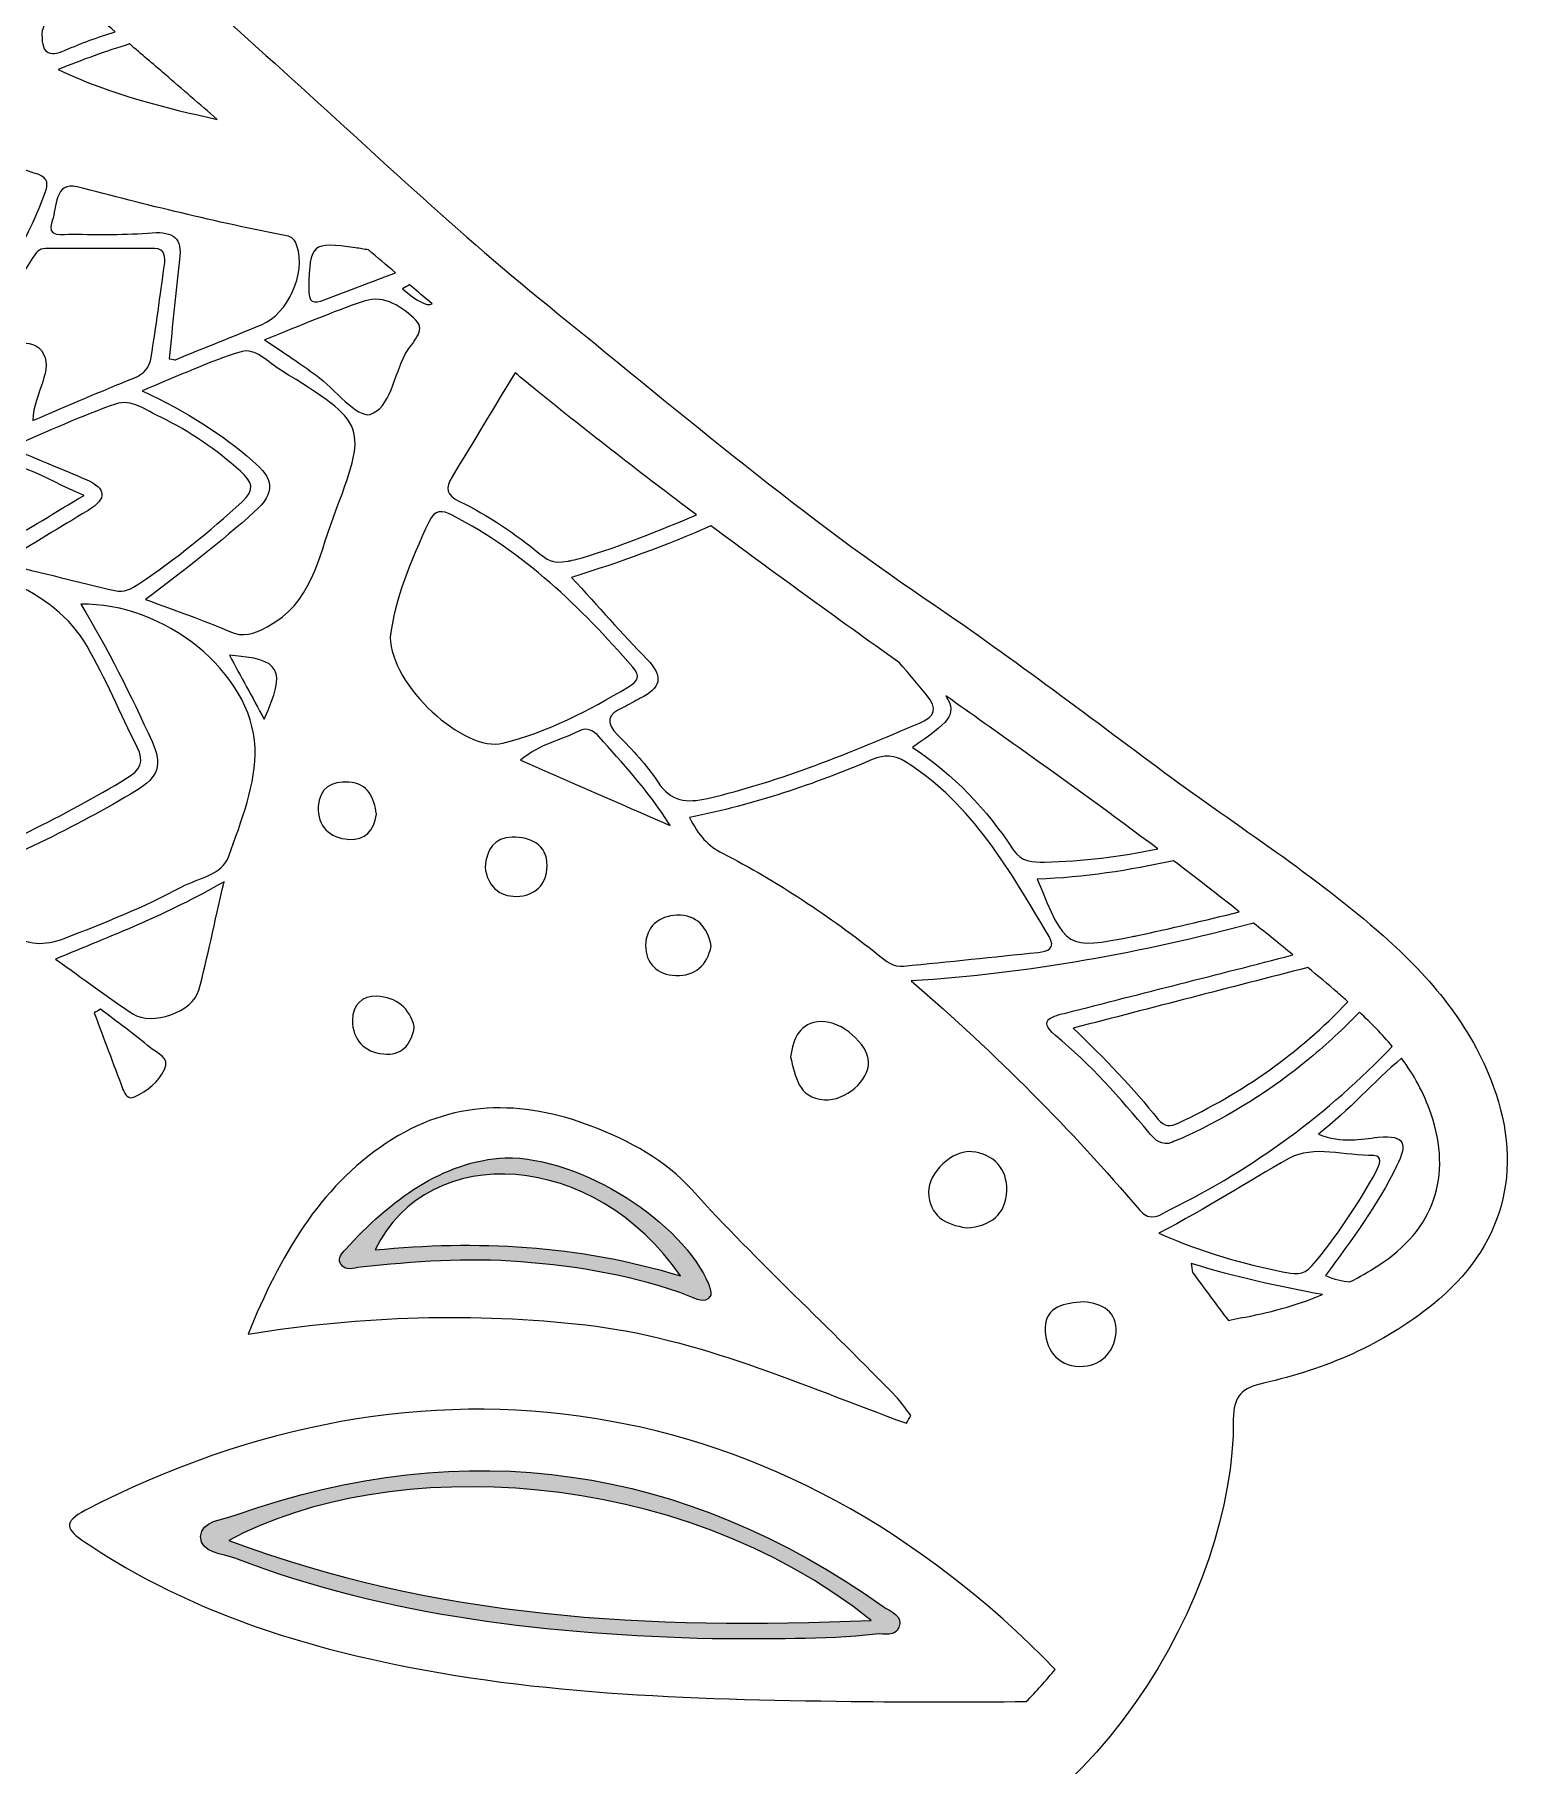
# Model space of a CAD drawing. Extents: x 55 to 2945, y -1852 to -85.
# Drawn here: x 2777.1 to 2919.1, y -333.4 to -168.4 of the extents above; entities that cross this region are included whole.
import ezdxf

# ---------------------------------------------------------------- set-up
doc = ezdxf.new("R2010")
doc.units = 0
doc.header["$MEASUREMENT"] = 0
doc.layers.add('Layer 1', color=7, linetype='Continuous')

# ---------------------------------------------------------------- blocks, each defined once
blk = doc.blocks.new('block 2')
at = {"layer": 'Layer 1', "true_color": 0xffffff}
h = blk.add_hatch(color=7, dxfattribs=at)
h.dxf.hatch_style = 2
edge = h.paths.add_edge_path()
edge.add_spline(control_points=[(2823.4594, -285.372), (2828.9719, -285.8047), (2834.3806, -286.6997), (2839.5795, -288.667), (2840.1935, -288.8993), (2840.941, -289.4268), (2841.5152, -288.664), (2841.6781, -288.4475), (2841.5078, -287.8947), (2841.366, -287.5469), (2838.9559, -281.6369), (2829.2512, -275.3801), (2821.9832, -275.4542), (2815.9339, -275.8204), (2811.0472, -279.482), (2806.7475, -284.2022), (2806.4147, -284.5676), (2805.9689, -284.9789), (2806.2741, -285.5256), (2806.7422, -286.3635), (2807.5196, -285.9485), (2808.1948, -285.88), (2813.2715, -285.3657), (2818.3492, -284.9709), (2823.4594, -285.372)], knot_values=[0, 0, 0, 0, 1, 1, 1, 2, 2, 2, 3, 3, 3, 4, 4, 4, 5, 5, 5, 6, 6, 6, 7, 7, 7, 8, 8, 8, 8], degree=3, periodic=1)
edge = h.paths.add_edge_path()
edge.add_spline(control_points=[(2809.576, -284.2406), (2814.6807, -273.7107), (2830.5305, -274.8108), (2838.6813, -286.7243), (2828.7632, -283.7027), (2819.2485, -283.3203), (2809.576, -284.2406)], knot_values=[0, 0, 0, 0, 1, 1, 1, 2, 2, 2, 2], degree=3, periodic=1)
h = blk.add_hatch(color=7, dxfattribs=at)
h.dxf.hatch_style = 2
edge = h.paths.add_edge_path()
edge.add_spline(control_points=[(2792.94, -311.5457), (2792.8932, -313.1448), (2795.0497, -313.1645), (2796.2895, -313.643), (2810.9945, -319.3184), (2826.4073, -320.8503), (2841.6885, -321.3129), (2847.1039, -321.2446), (2852.2196, -321.4487), (2857.309, -320.8529), (2858.0672, -320.7642), (2859.1608, -321.1398), (2859.4945, -320.2243), (2859.9164, -319.0674), (2858.696, -318.7083), (2858.0067, -318.2201), (2838.9555, -304.7319), (2818.4017, -301.7232), (2796.3432, -309.4829), (2795.061, -309.934), (2792.9827, -310.0835), (2792.94, -311.5457)], knot_values=[0, 0, 0, 0, 1, 1, 1, 2, 2, 2, 3, 3, 3, 4, 4, 4, 5, 5, 5, 6, 6, 6, 7, 7, 7, 7], degree=3, periodic=1)
edge = h.paths.add_edge_path()
edge.add_spline(control_points=[(2856.8556, -319.5384), (2835.5953, -320.4781), (2815.3718, -319.3369), (2795.6249, -311.921), (2810.921, -303.6934), (2838.4422, -304.826), (2856.8556, -319.5384)], knot_values=[0, 0, 0, 0, 1, 1, 1, 2, 2, 2, 2], degree=3, periodic=1)
at = {"layer": 'Layer 1', "lineweight": 0}
for points, knots in [([(2916.1423, -268.6332), (2914.0212, -262.8354), (2910.15, -258.2926), (2905.6368, -254.2919), (2899.1496, -248.5294), (2891.7904, -243.9159), (2884.8377, -238.7721), (2877.2781, -233.1746), (2869.8069, -227.4711), (2862.0058, -222.1977), (2849.4085, -213.6718), (2837.8365, -203.779), (2826.0228, -194.2398), (2816.731, -186.7274), (2808.0814, -178.4136), (2799.1725, -170.4298), (2784.4777, -157.2492), (2769.6592, -144.2277), (2753.1613, -133.2802), (2737.4883, -122.8748), (2720.6841, -115.1149), (2702.1653, -111.2792), (2689.0495, -108.5688), (2675.751, -107.8087), (2662.435, -107.2077), (2631.8904, -105.829), (2601.4519, -106.3239), (2571.2314, -111.7859), (2563.3006, -113.2236), (2555.2225, -113.3178), (2547.1857, -112.1983), (2537.7938, -110.8844), (2529.3209, -106.9308), (2521.1427, -102.4823), (2503.166, -92.6955), (2484.4232, -85.9962), (2463.6772, -85.2597), (2446.5725, -84.6528), (2429.7918, -86.1553), (2413.2586, -90.4742), (2401.8575, -93.4497), (2391.6405, -99.2299), (2381.2881, -104.5681), (2365.1497, -112.8818), (2348.3219, -114.5139), (2330.7046, -111.1319), (2318.561, -108.8045), (2306.2878, -107.1783), (2293.932, -106.8778), (2269.3974, -106.2827), (2244.8804, -106.8483), (2220.4047, -108.9989), (2196.5242, -111.0965), (2174.8118, -119.0155), (2154.8847, -132.2373), (2138.3103, -143.2437), (2123.315, -156.1887), (2108.514, -169.3928), (2099.6582, -177.3), (2091.0911, -185.5666), (2081.8759, -193.026), (2075.2768, -198.3583), (2068.931, -204.0029), (2061.9901, -208.9758), (2053.3287, -215.1802), (2044.9149, -221.7558), (2036.2181, -227.9248), (2030.2612, -232.1553), (2024.4575, -236.5862), (2018.5065, -240.8226), (2012.4848, -245.112), (2006.8461, -249.9376), (2001.0836, -254.5806), (1997.625, -257.3675), (1994.4904, -260.508), (1992.2867, -264.3968), (1986.5714, -274.4664), (1987.7852, -285.7498), (1999.4574, -291.9777), (2003.7292, -294.2638), (2008.2366, -295.8783), (2012.9679, -296.8328), (2015.095, -297.2629), (2016.1202, -298.0406), (2015.8433, -300.48), (2015.5428, -303.1962), (2015.5133, -305.995), (2016.1614, -308.6935), (2020.8516, -328.2611), (2032.7359, -340.9291), (2052.2917, -346.179), (2054.3716, -346.7387), (2056.4633, -347.2513), (2058.5727, -347.6874), (2067.3106, -349.4785), (2072.2423, -355.0642), (2074.6757, -363.3898), (2077.2094, -372.0806), (2082.1175, -379.322), (2088.7578, -385.4262), (2099.8586, -395.6372), (2112.1553, -404.2219), (2125.0236, -412.0054), (2131.2693, -415.7881), (2137.9332, -418.6399), (2145.1157, -420.1247), (2149.5583, -421.0438), (2154.107, -421.7214), (2158.5437, -420.6608), (2164.0646, -419.341), (2169.4205, -417.3966), (2174.6998, -415.2637), (2182.6719, -412.0407), (2189.872, -413.2604), (2196.0469, -419.3823), (2200.9314, -424.2314), (2204.9262, -429.8643), (2208.7856, -435.4912), (2212.5683, -441.0003), (2217.2348, -445.5019), (2222.1076, -449.8797), (2224.3289, -451.8771), (2226.1907, -454.2281), (2229.1133, -455.5302), (2235.9068, -458.5528), (2242.6297, -461.764), (2249.217, -465.1991), (2256.1285, -468.7992), (2262.4448, -473.4539), (2267.5061, -479.3107), (2272.9445, -485.5975), (2278.8307, -491.1125), (2286.1663, -495.0131), (2288.3287, -496.1621), (2290.5441, -497.2344), (2292.8008, -498.183), (2294.0852, -498.7192), (2294.4506, -499.1846), (2293.6787, -500.5163), (2292.2588, -502.9792), (2291.0273, -505.5481), (2289.7251, -508.0759), (2265.7444, -554.7824), (2251.6976, -604.1169), (2250.1833, -656.8098), (2249.6766, -674.3682), (2251.786, -691.4788), (2258.6031, -707.7704), (2275.2541, -747.5479), (2307.0008, -770.0733), (2346.2715, -783.7194), (2351.5803, -785.5636), (2357.3486, -785.54), (2362.5278, -782.4231), (2367.6303, -779.3475), (2368.7262, -773.096), (2365.0555, -768.4236), (2363.6944, -766.6972), (2361.9445, -765.4363), (2360.0884, -764.3167), (2353.448, -760.2984), (2347.1376, -755.8027), (2340.9745, -751.089), (2316.2808, -732.2049), (2303.9251, -707.2696), (2304.2668, -676.1476), (2304.3964, -664.5461), (2305.7752, -653.0624), (2308.0142, -641.6848), (2313.3936, -614.3808), (2323.8167, -589.0037), (2337.345, -564.8049), (2346.8018, -547.8887), (2358.1499, -532.2334), (2369.3096, -516.4485), (2372.5797, -511.829), (2375.7496, -507.1449), (2379.385, -501.8774), (2380.8462, -509.5725), (2382.2545, -516.5486), (2383.4859, -523.5544), (2385.8781, -537.1592), (2387.8755, -550.8288), (2389.5724, -564.5456), (2391.1809, -577.5848), (2392.5538, -590.6416), (2393.4671, -603.7456), (2394.6867, -621.1921), (2394.1919, -638.6857), (2394.0975, -656.1439), (2394.0387, -667.5746), (2394.127, -679.017), (2393.7028, -690.4536), (2393.5496, -694.6193), (2393.9091, -698.8086), (2393.8973, -703.0037), (2393.8619, -715.165), (2394.351, -727.338), (2394.9048, -739.4935), (2395.7886, -758.9019), (2397.4266, -778.2574), (2400.025, -797.5187), (2401.9871, -812.1075), (2404.6326, -826.5431), (2409.9591, -840.3541), (2419.8696, -866.0672), (2447.5152, -881.1981), (2473.6171, -874.6755), (2496.5551, -868.9485), (2509.8829, -853.3167), (2515.6218, -831.0505), (2520.6831, -811.4004), (2521.3018, -791.1198), (2522.7925, -770.9866), (2523.7058, -758.6604), (2524.7369, -746.3459), (2525.55, -734.0138), (2525.9742, -727.5502), (2526.917, -721.0217), (2523.9474, -714.782), (2521.9735, -710.6399), (2519.0864, -707.5171), (2514.5141, -706.7511), (2512.3929, -706.3917), (2511.8981, -705.7495), (2512.175, -703.8463), (2513.5596, -694.419), (2513.7953, -684.8915), (2514.6968, -675.4229), (2515.9813, -661.9535), (2517.4543, -648.5078), (2518.6327, -635.0267), (2519.8052, -621.5456), (2520.7479, -608.0468), (2521.7378, -594.5481), (2523.3051, -573.1244), (2524.7487, -551.6832), (2526.3925, -530.2654), (2527.0937, -521.1799), (2528.1661, -512.1295), (2529.1619, -502.1425), (2532.8856, -507.4925), (2536.0085, -512.106), (2539.2668, -516.6253), (2557.4439, -541.8493), (2574.0419, -568.0042), (2585.4077, -597.1053), (2597.0033, -626.8014), (2604.2565, -657.3342), (2601.4754, -689.5403), (2600.4737, -701.1065), (2597.2567, -712.0835), (2591.3823, -722.153), (2582.0551, -738.15), (2568.5976, -749.999), (2553.1662, -759.8211), (2549.6958, -762.0366), (2546.0839, -764.0516), (2543.0259, -766.8622), (2537.0042, -772.4007), (2538.6304, -780.6968), (2546.3078, -783.5073), (2551.2101, -785.2985), (2556.236, -785.1335), (2561.0498, -783.5191), (2587.8057, -774.5337), (2611.2268, -760.4104), (2629.4039, -738.4034), (2644.2107, -720.4738), (2653.2433, -700.0047), (2655.7769, -676.8605), (2657.2145, -663.7565), (2656.7903, -650.6172), (2655.4705, -637.4896), (2653.6734, -619.6072), (2650.3915, -601.9898), (2646.0845, -584.5669), (2638.8667, -555.3775), (2627.4713, -527.8085), (2613.348, -501.3294), (2612.3287, -499.4144), (2612.5584, -498.8606), (2614.55, -498.1889), (2622.8401, -495.3961), (2629.9224, -490.6765), (2636.2152, -484.5841), (2638.6015, -482.2685), (2640.6696, -479.6465), (2643.0971, -477.4723), (2646.821, -474.1433), (2650.4976, -470.7613), (2654.1743, -467.3733), (2656.9965, -464.769), (2660.137, -462.4416), (2664.0317, -461.7994), (2670.5837, -460.7211), (2676.1929, -457.946), (2681.4664, -453.8981), (2687.3644, -449.373), (2692.8853, -444.5238), (2696.6267, -438.1073), (2700.3505, -431.7203), (2704.5987, -425.7634), (2709.6718, -420.4428), (2712.1111, -417.8857), (2714.6978, -415.4228), (2718.4274, -414.2797), (2724.5375, -412.4001), (2729.8994, -414.2679), (2735.161, -416.7367), (2747.2103, -422.4049), (2759.1771, -422.1751), (2771.3148, -417.0549), (2782.2741, -412.4296), (2791.7486, -405.4121), (2801.4175, -398.7069), (2816.2891, -388.4017), (2829.1103, -376.4761), (2834.0774, -358.1046), (2835.2852, -353.6207), (2838.844, -350.7041), (2843.2631, -349.2252), (2847.3462, -347.8641), (2851.4766, -346.5325), (2855.6836, -345.6546), (2878.321, -340.9527), (2891.4722, -316.695), (2891.3661, -300.4092), (2891.3543, -298.1231), (2892.2264, -297.3807), (2894.2414, -296.9329), (2900.1512, -295.619), (2905.6191, -293.2798), (2910.3739, -289.4382), (2917.0791, -284.0233), (2919.106, -276.7113), (2916.1423, -268.6332)], [0, 0, 0, 0, 1, 1, 1, 2, 2, 2, 3, 3, 3, 4, 4, 4, 5, 5, 5, 6, 6, 6, 7, 7, 7, 8, 8, 8, 9, 9, 9, 10, 10, 10, 11, 11, 11, 12, 12, 12, 13, 13, 13, 14, 14, 14, 15, 15, 15, 16, 16, 16, 17, 17, 17, 18, 18, 18, 19, 19, 19, 20, 20, 20, 21, 21, 21, 22, 22, 22, 23, 23, 23, 24, 24, 24, 25, 25, 25, 26, 26, 26, 27, 27, 27, 28, 28, 28, 29, 29, 29, 30, 30, 30, 31, 31, 31, 32, 32, 32, 33, 33, 33, 34, 34, 34, 35, 35, 35, 36, 36, 36, 37, 37, 37, 38, 38, 38, 39, 39, 39, 40, 40, 40, 41, 41, 41, 42, 42, 42, 43, 43, 43, 44, 44, 44, 45, 45, 45, 46, 46, 46, 47, 47, 47, 48, 48, 48, 49, 49, 49, 50, 50, 50, 51, 51, 51, 52, 52, 52, 53, 53, 53, 54, 54, 54, 55, 55, 55, 56, 56, 56, 57, 57, 57, 58, 58, 58, 59, 59, 59, 60, 60, 60, 61, 61, 61, 62, 62, 62, 63, 63, 63, 64, 64, 64, 65, 65, 65, 66, 66, 66, 67, 67, 67, 68, 68, 68, 69, 69, 69, 70, 70, 70, 71, 71, 71, 72, 72, 72, 73, 73, 73, 74, 74, 74, 75, 75, 75, 76, 76, 76, 77, 77, 77, 78, 78, 78, 79, 79, 79, 80, 80, 80, 81, 81, 81, 82, 82, 82, 83, 83, 83, 84, 84, 84, 85, 85, 85, 86, 86, 86, 87, 87, 87, 88, 88, 88, 89, 89, 89, 90, 90, 90, 91, 91, 91, 92, 92, 92, 93, 93, 93, 94, 94, 94, 95, 95, 95, 96, 96, 96, 97, 97, 97, 98, 98, 98, 99, 99, 99, 100, 100, 100, 101, 101, 101, 102, 102, 102, 103, 103, 103, 104, 104, 104, 105, 105, 105, 106, 106, 106, 107, 107, 107, 108, 108, 108, 109, 109, 109, 110, 110, 110, 111, 111, 111, 112, 112, 112, 112]), ([(2777.8432, -168.0494), (2778.2733, -166.8828), (2778.7801, -165.3273), (2779.4105, -163.8307), (2779.4341, -163.7718), (2779.4635, -163.7128), (2779.4871, -163.6539), (2781.2666, -165.1564), (2783.0401, -166.6589), (2784.8136, -168.1731), (2783.1933, -168.6799), (2781.5906, -169.2573), (2780.0292, -169.9349), (2778.4265, -170.6302), (2777.7018, -170.2295), (2777.8432, -168.0494)], [0, 0, 0, 0, 1, 1, 1, 2, 2, 2, 3, 3, 3, 4, 4, 4, 5, 5, 5, 5]), ([(2789.5273, -172.2092), (2791.1946, -173.641), (2792.8621, -175.0787), (2794.5296, -176.5223), (2789.5921, -175.4263), (2784.566, -174.2184), (2779.3634, -171.785), (2781.679, -170.8246), (2783.9416, -170.0233), (2786.1747, -169.3398), (2787.2941, -170.2943), (2788.4077, -171.2488), (2789.5273, -172.2092)], [0, 0, 0, 0, 1, 1, 1, 2, 2, 2, 3, 3, 3, 4, 4, 4, 4]), ([(2778.1319, -183.5044), (2776.6412, -187.4756), (2774.6557, -191.1523), (2771.5505, -195.0175), (2771.0202, -189.1902), (2770.0657, -184.1702), (2768.2392, -178.6552), (2771.6978, -179.8218), (2774.6144, -180.7999), (2777.525, -181.7898), (2778.4383, -182.102), (2778.4147, -182.7443), (2778.1319, -183.5044)], [0, 0, 0, 0, 1, 1, 1, 2, 2, 2, 3, 3, 3, 4, 4, 4, 4]), ([(2801.1229, -187.6053), (2801.7062, -187.7172), (2801.9595, -188.0589), (2802.1304, -188.5833), (2802.9906, -191.223), (2801.2879, -195.0411), (2798.7483, -196.084), (2796.0204, -197.2094), (2793.2805, -198.3171), (2790.5407, -199.4189), (2790.4581, -199.4542), (2790.3403, -199.3953), (2789.9397, -199.3364), (2790.2756, -196.1134), (2790.5761, -192.9965), (2790.9472, -189.8855), (2791.1889, -187.8468), (2790.3639, -187.181), (2788.343, -187.3342), (2785.8093, -187.5287), (2783.2521, -187.511), (2780.7068, -187.458), (2779.8878, -187.4462), (2778.1555, -187.9175), (2778.8037, -186.1617), (2779.2456, -184.9538), (2779.0216, -182.3966), (2781.1841, -182.9564), (2787.795, -184.6651), (2794.4118, -186.3267), (2801.1229, -187.6053)], [0, 0, 0, 0, 1, 1, 1, 2, 2, 2, 3, 3, 3, 4, 4, 4, 5, 5, 5, 6, 6, 6, 7, 7, 7, 8, 8, 8, 9, 9, 9, 10, 10, 10, 10]), ([(2789.4919, -190.3981), (2789.1031, -193.3324), (2788.6847, -196.2607), (2788.2369, -199.1891), (2788.0955, -200.1613), (2787.5475, -200.7859), (2786.5694, -201.1747), (2783.4525, -202.4238), (2780.3709, -203.7673), (2776.9417, -205.2167), (2777.0597, -202.5535), (2779.0865, -200.2968), (2777.7667, -198.5586), (2776.5352, -196.9442), (2773.9191, -198.6234), (2771.7273, -197.9459), (2773.5243, -195.1059), (2775.239, -192.3837), (2776.9653, -189.6734), (2777.2422, -189.2432), (2777.5663, -188.8249), (2778.1496, -188.8249), (2781.62, -188.819), (2785.0964, -188.8013), (2788.5668, -188.8308), (2789.6097, -188.8426), (2789.5861, -189.6852), (2789.4919, -190.3981)], [0, 0, 0, 0, 1, 1, 1, 2, 2, 2, 3, 3, 3, 4, 4, 4, 5, 5, 5, 6, 6, 6, 7, 7, 7, 8, 8, 8, 9, 9, 9, 9]), ([(2807.6985, -188.7601), (2808.1168, -188.8249), (2808.5351, -188.8897), (2808.9535, -188.9545), (2809.8078, -189.6793), (2810.6503, -190.4099), (2811.5107, -191.1405), (2809.2717, -191.9831), (2807.0326, -192.8256), (2804.8054, -193.6918), (2803.6329, -194.1455), (2803.2087, -193.9982), (2803.2441, -192.5723), (2803.3501, -188.3771), (2803.5446, -188.1532), (2807.6985, -188.7601)], [0, 0, 0, 0, 1, 1, 1, 2, 2, 2, 3, 3, 3, 4, 4, 4, 5, 5, 5, 5]), ([(2812.8659, -192.2836), (2813.5846, -192.8963), (2814.2917, -193.4974), (2815.0164, -194.1042), (2814.4272, -194.3576), (2813.6258, -193.8332), (2812.1764, -192.6724), (2812.4004, -192.5251), (2812.6301, -192.4014), (2812.8659, -192.2836)], [0, 0, 0, 0, 1, 1, 1, 2, 2, 2, 3, 3, 3, 3]), ([(2809.0949, -204.6275), (2807.8576, -204.9928), (2805.7246, -202.2117), (2803.9452, -200.8978), (2802.4958, -199.8254), (2800.9756, -198.8473), (2799.0488, -197.5275), (2802.5017, -196.1664), (2805.4713, -194.8643), (2808.5351, -193.845), (2810.4855, -193.1968), (2812.2236, -194.4401), (2813.4609, -195.6538), (2814.5097, -196.6732), (2813.0132, -197.8516), (2812.4828, -198.8356), (2811.3811, -200.8742), (2811.0098, -204.0678), (2809.0949, -204.6275)], [0, 0, 0, 0, 1, 1, 1, 2, 2, 2, 3, 3, 3, 4, 4, 4, 5, 5, 5, 6, 6, 6, 6]), ([(2800.5749, -200.4147), (2808.9004, -205.5525), (2808.924, -205.582), (2805.5714, -214.5085), (2804.1338, -218.3325), (2803.5446, -222.6573), (2799.2728, -224.8786), (2797.9884, -225.5503), (2797.0515, -225.9274), (2795.6432, -225.3028), (2793.2275, -224.2364), (2790.7175, -223.3997), (2787.7007, -222.2625), (2791.5246, -219.3813), (2794.889, -216.7829), (2798.059, -213.9252), (2800.1625, -212.0279), (2799.8973, -210.7612), (2797.8999, -209.0465), (2794.9362, -206.5071), (2791.7132, -204.4213), (2787.3766, -202.3767), (2790.9354, -200.9391), (2793.799, -199.5721), (2796.8039, -198.6647), (2798.1709, -198.2523), (2799.3847, -199.6781), (2800.5749, -200.4147)], [0, 0, 0, 0, 1, 1, 1, 2, 2, 2, 3, 3, 3, 4, 4, 4, 5, 5, 5, 6, 6, 6, 7, 7, 7, 8, 8, 8, 9, 9, 9, 9]), ([(2816.9078, -210.5844), (2818.911, -207.2848), (2820.9144, -203.9735), (2822.9118, -200.668), (2823.5836, -201.2219), (2824.2552, -201.7757), (2824.9329, -202.3237), (2829.9411, -206.3951), (2835.0436, -210.3369), (2840.1992, -214.2021), (2836.6168, -215.7105), (2833.0345, -217.1894), (2829.293, -218.2854), (2828.6212, -218.4798), (2827.9377, -218.6271), (2827.9318, -218.6271), (2826.3941, -218.904), (2825.8696, -218.3914), (2825.3099, -217.9436), (2822.9118, -216.0287), (2820.4135, -214.2375), (2817.6266, -212.9353), (2816.3245, -212.3284), (2816.2538, -211.6685), (2816.9078, -210.5844)], [0, 0, 0, 0, 1, 1, 1, 2, 2, 2, 3, 3, 3, 4, 4, 4, 5, 5, 5, 6, 6, 6, 7, 7, 7, 8, 8, 8, 8]), ([(2773.9545, -218.798), (2777.0302, -216.9302), (2779.6226, -215.3452), (2782.221, -213.7838), (2784.0712, -212.6702), (2783.9652, -211.6803), (2782.0385, -210.8495), (2779.8878, -209.9127), (2777.7195, -209.0289), (2774.744, -207.7857), (2778.4855, -206.2242), (2781.6083, -204.7689), (2784.8431, -203.6494), (2786.3397, -203.125), (2787.7832, -204.2504), (2789.1384, -204.9044), (2791.9195, -206.2419), (2794.4236, -207.986), (2796.7333, -210.0423), (2797.8881, -211.0617), (2798.1591, -211.8099), (2796.8924, -212.9707), (2793.7872, -215.7989), (2790.5584, -218.4503), (2787.0644, -220.7777), (2786.369, -221.2432), (2785.6443, -221.638), (2784.7782, -221.4258), (2781.3314, -220.6009), (2777.8963, -219.7584), (2773.9545, -218.798)], [0, 0, 0, 0, 1, 1, 1, 2, 2, 2, 3, 3, 3, 4, 4, 4, 5, 5, 5, 6, 6, 6, 7, 7, 7, 8, 8, 8, 9, 9, 9, 10, 10, 10, 10]), ([(2754.1158, -216.5943), (2759.8134, -214.1609), (2765.3874, -211.3563), (2771.25, -209.4354), (2774.7499, -208.2865), (2778.0023, -210.7612), (2781.8322, -212.3697), (2776.3171, -215.4395), (2771.9924, -219.4166), (2765.3815, -217.8847), (2761.805, -217.0598), (2757.9515, -217.4074), (2754.2219, -217.2248), (2754.1865, -217.0127), (2754.1512, -216.8064), (2754.1158, -216.5943)], [0, 0, 0, 0, 1, 1, 1, 2, 2, 2, 3, 3, 3, 4, 4, 4, 5, 5, 5, 5]), ([(2816.9314, -214.2375), (2823.7602, -217.761), (2829.1516, -222.9872), (2834.1303, -228.7085), (2834.8904, -229.5805), (2834.6017, -230.0872), (2833.7179, -230.6057), (2829.9293, -232.8329), (2826.0287, -234.901), (2821.7629, -235.9616), (2818.0567, -236.8808), (2811.0804, -230.4761), (2811.0157, -225.8567), (2811.4163, -222.292), (2812.9778, -218.5446), (2814.7159, -214.8444), (2815.2462, -213.719), (2815.9414, -213.7249), (2816.9314, -214.2375)], [0, 0, 0, 0, 1, 1, 1, 2, 2, 2, 3, 3, 3, 4, 4, 4, 5, 5, 5, 6, 6, 6, 6]), ([(2859.5546, -228.3078), (2860.4327, -229.3094), (2861.2929, -230.3229), (2862.1236, -231.3658), (2863.1784, -232.6856), (2863.0252, -233.3691), (2861.452, -234.0408), (2854.8705, -236.8572), (2848.2713, -239.5852), (2841.2657, -241.2174), (2839.2564, -241.6828), (2837.7657, -241.5296), (2836.5167, -239.6442), (2835.4502, -238.0356), (2834.1008, -236.5979), (2832.7338, -235.2251), (2831.4907, -233.976), (2831.6734, -233.21), (2833.217, -232.5501), (2833.7768, -232.3085), (2834.2835, -231.9491), (2834.8374, -231.684), (2836.7877, -230.753), (2837.1118, -229.6453), (2835.4973, -227.9837), (2833.0992, -225.5149), (2830.825, -222.9224), (2828.2972, -220.159), (2832.9696, -218.7155), (2837.3474, -217.1423), (2841.5838, -215.2391), (2847.5171, -219.6759), (2853.527, -224.0066), (2859.5546, -228.3078)], [0, 0, 0, 0, 1, 1, 1, 2, 2, 2, 3, 3, 3, 4, 4, 4, 5, 5, 5, 6, 6, 6, 7, 7, 7, 8, 8, 8, 9, 9, 9, 10, 10, 10, 11, 11, 11, 11]), ([(2767.6853, -237.2166), (2774.2078, -232.8447), (2774.1902, -232.7799), (2769.6886, -226.2397), (2768.192, -224.0596), (2766.5717, -221.9738), (2764.9985, -219.8232), (2771.4445, -218.2971), (2778.9569, -221.2314), (2782.1268, -226.7287), (2783.9062, -229.822), (2785.285, -233.1393), (2786.8994, -236.3328), (2787.6123, -237.7351), (2787.1822, -238.5365), (2785.8978, -239.3083), (2779.8289, -242.9496), (2773.5184, -246.0665), (2766.8898, -248.5294), (2766.2004, -248.7887), (2765.5524, -249.0067), (2764.8276, -248.665), (2761.9877, -247.3392), (2759.1476, -246.0194), (2756.0189, -244.57), (2760.1434, -241.9833), (2763.9791, -239.7031), (2767.6853, -237.2166)], [0, 0, 0, 0, 1, 1, 1, 2, 2, 2, 3, 3, 3, 4, 4, 4, 5, 5, 5, 6, 6, 6, 7, 7, 7, 8, 8, 8, 9, 9, 9, 9]), ([(2791.1417, -249.6548), (2787.5357, -251.5815), (2783.753, -253.1076), (2779.929, -254.557), (2778.0377, -255.2759), (2776.4823, -255.2287), (2774.7617, -254.0798), (2772.6641, -252.6716), (2770.3898, -251.5403), (2767.6205, -249.9612), (2774.5908, -247.0093), (2780.8482, -244.0573), (2786.8228, -240.4808), (2788.944, -239.2081), (2789.321, -238.0003), (2788.3135, -235.7966), (2786.2866, -231.354), (2784.1241, -226.988), (2781.514, -222.7221), (2789.3859, -222.5335), (2797.8468, -229.1798), (2798.1296, -236.3917), (2798.2651, -239.8091), (2796.81, -243.3797), (2795.6373, -246.7264), (2795.0187, -248.5), (2792.7384, -248.8005), (2791.1417, -249.6548)], [0, 0, 0, 0, 1, 1, 1, 2, 2, 2, 3, 3, 3, 4, 4, 4, 5, 5, 5, 6, 6, 6, 7, 7, 7, 8, 8, 8, 9, 9, 9, 9]), ([(2798.9959, -233.6637), (2797.8411, -231.5367), (2796.7864, -229.604), (2795.6845, -227.5772), (2800.6103, -227.9484), (2801.1641, -228.9206), (2798.9959, -233.6637)], [0, 0, 0, 0, 1, 1, 1, 2, 2, 2, 2]), ([(2863.9797, -231.4542), (2866.4131, -233.1805), (2868.8465, -234.9128), (2871.28, -236.6392), (2875.6106, -239.7207), (2879.9118, -242.8377), (2884.1601, -246.0312), (2880.6131, -246.75), (2877.0365, -247.2273), (2873.3717, -247.2921), (2872.2816, -247.3156), (2871.1445, -247.2626), (2870.3962, -246.1196), (2867.8566, -242.2661), (2864.7279, -238.9607), (2860.8038, -236.3682), (2864.18, -233.9819), (2865.1169, -233.3043), (2863.9797, -231.4542)], [0, 0, 0, 0, 1, 1, 1, 2, 2, 2, 3, 3, 3, 4, 4, 4, 5, 5, 5, 6, 6, 6, 6]), ([(2823.4304, -237.5819), (2825.2393, -236.0382), (2827.2897, -235.6965), (2829.0396, -234.7891), (2829.782, -234.4061), (2830.4242, -234.7655), (2830.9369, -235.3488), (2833.111, -237.8648), (2835.462, -240.2392), (2837.701, -243.8157), (2832.5513, -241.565), (2828.1263, -239.6324), (2823.4304, -237.5819)], [0, 0, 0, 0, 1, 1, 1, 2, 2, 2, 3, 3, 3, 4, 4, 4, 4]), ([(2859.9731, -257.2085), (2858.9597, -257.3145), (2858.2525, -256.7017), (2857.5278, -256.1243), (2852.8731, -252.4359), (2847.9473, -249.154), (2842.668, -246.4318), (2841.3304, -245.7425), (2840.3819, -244.7762), (2839.551, -243.038), (2845.7495, -241.8125), (2851.4237, -239.868), (2856.9622, -237.523), (2858.0993, -237.0398), (2859.0775, -237.0811), (2860.1381, -237.7469), (2866.5427, -241.783), (2870.0898, -248.1524), (2873.8018, -254.3862), (2874.4793, -255.5175), (2873.6899, -255.8003), (2872.7707, -255.8945), (2868.5048, -256.3364), (2864.239, -256.7724), (2859.9731, -257.2085)], [0, 0, 0, 0, 1, 1, 1, 2, 2, 2, 3, 3, 3, 4, 4, 4, 5, 5, 5, 6, 6, 6, 7, 7, 7, 8, 8, 8, 8]), ([(2807.0798, -245.1238), (2805.2178, -244.9824), (2804.0689, -243.9218), (2804.1633, -241.9833), (2804.2457, -240.2334), (2805.43, -239.5499), (2807.0621, -239.6677), (2808.9653, -239.8032), (2809.4779, -241.1879), (2809.6959, -242.7257), (2809.4543, -244.2871), (2808.653, -245.2475), (2807.0798, -245.1238)], [0, 0, 0, 0, 1, 1, 1, 2, 2, 2, 3, 3, 3, 4, 4, 4, 4]), ([(2825.9697, -247.6574), (2825.9697, -249.4663), (2824.7679, -250.5209), (2823.065, -250.5563), (2821.3327, -250.5916), (2820.278, -249.5193), (2820.0601, -247.787), (2820.172, -246.096), (2820.938, -244.9176), (2822.6467, -244.9235), (2824.373, -244.9235), (2825.9697, -245.5363), (2825.9697, -247.6574)], [0, 0, 0, 0, 1, 1, 1, 2, 2, 2, 3, 3, 3, 4, 4, 4, 4]), ([(2885.6684, -247.1683), (2887.7778, -248.7592), (2889.8636, -250.3854), (2891.9318, -252.0234), (2888.6675, -252.866), (2885.3856, -253.6025), (2882.0979, -254.3213), (2881.9976, -254.339), (2881.8975, -254.3567), (2881.7973, -254.3744), (2875.4221, -255.6176), (2875.4221, -255.6176), (2872.6822, -248.9301), (2877.1839, -248.7357), (2881.4674, -248.0934), (2885.6684, -247.1683)], [0, 0, 0, 0, 1, 1, 1, 2, 2, 2, 3, 3, 3, 4, 4, 4, 5, 5, 5, 5]), ([(2786.4752, -261.7454), (2784.1066, -260.1722), (2781.8263, -258.4694), (2779.1101, -256.5368), (2784.4895, -254.2919), (2789.6628, -252.3534), (2795.1778, -249.1658), (2794.2527, -253.1842), (2793.6104, -256.3659), (2792.7738, -259.4946), (2792.2257, -261.5568), (2788.2781, -262.9474), (2786.4752, -261.7454)], [0, 0, 0, 0, 1, 1, 1, 2, 2, 2, 3, 3, 3, 4, 4, 4, 4]), ([(2838.3313, -252.3593), (2840.211, -252.3004), (2841.2657, -253.4552), (2841.6074, -255.2994), (2841.2185, -257.1201), (2840.0932, -258.1807), (2838.2312, -258.0982), (2836.499, -258.0275), (2835.3205, -256.9433), (2835.3559, -255.2052), (2835.3913, -253.4729), (2836.6168, -252.4064), (2838.3313, -252.3593)], [0, 0, 0, 0, 1, 1, 1, 2, 2, 2, 3, 3, 3, 4, 4, 4, 4]), ([(2882.4101, -280.4174), (2875.9347, -272.8048), (2868.9113, -265.7284), (2860.6683, -258.6108), (2871.9575, -257.9037), (2882.7165, -255.924), (2893.2986, -253.1017), (2894.5478, -254.1033), (2895.797, -255.1168), (2897.0343, -256.142), (2889.8518, -257.9862), (2882.6693, -259.8128), (2875.4869, -261.6452), (2874.2791, -261.9516), (2872.5408, -262.2521), (2874.4146, -263.8017), (2877.7436, -266.5533), (2880.5659, -269.7527), (2883.3116, -273.0405), (2883.7712, -273.6002), (2884.2072, -274.1718), (2885.2206, -274.0952), (2885.6271, -273.9302), (2886.2045, -273.724), (2886.7585, -273.4706), (2891.0421, -271.4968), (2894.9956, -269.0103), (2898.6369, -265.9995), (2900.3103, -264.6148), (2901.8893, -263.1477), (2903.3859, -261.5922), (2904.4936, -262.6292), (2905.5542, -263.7015), (2906.5147, -264.8505), (2906.5147, -264.8505), (2906.5147, -264.8564), (2906.5147, -264.8564), (2900.4222, -271.2434), (2893.3694, -276.4167), (2885.362, -280.3997), (2884.3899, -280.8829), (2883.4943, -281.6901), (2882.4101, -280.4174)], [0, 0, 0, 0, 1, 1, 1, 2, 2, 2, 3, 3, 3, 4, 4, 4, 5, 5, 5, 6, 6, 6, 7, 7, 7, 8, 8, 8, 9, 9, 9, 10, 10, 10, 11, 11, 11, 12, 12, 12, 13, 13, 13, 14, 14, 14, 14]), ([(2901.2942, -259.7303), (2901.6301, -260.019), (2901.9601, -260.3077), (2902.29, -260.6023), (2897.5704, -265.5576), (2892.1969, -269.2931), (2886.1103, -272.1626), (2885.4269, -272.4867), (2884.7551, -272.5161), (2884.2013, -271.815), (2881.8267, -268.7982), (2879.1458, -266.0584), (2876.1056, -263.1123), (2883.6534, -261.1621), (2890.9654, -259.2707), (2898.4601, -257.3322), (2899.4088, -258.1218), (2900.3573, -258.9231), (2901.2942, -259.7303)], [0, 0, 0, 0, 1, 1, 1, 2, 2, 2, 3, 3, 3, 4, 4, 4, 5, 5, 5, 6, 6, 6, 6]), ([(2809.7254, -260.072), (2811.6167, -260.1486), (2812.8893, -261.2151), (2813.3135, -262.9945), (2813.0189, -264.8152), (2812.035, -265.7343), (2810.3734, -265.5752), (2808.5175, -265.3985), (2807.4333, -264.22), (2807.4097, -262.3523), (2807.3921, -260.9323), (2808.3525, -260.019), (2809.7254, -260.072)], [0, 0, 0, 0, 1, 1, 1, 2, 2, 2, 3, 3, 3, 4, 4, 4, 4]), ([(2782.8045, -261.6629), (2783.0047, -261.5451), (2783.2051, -261.4213), (2783.4055, -261.3035), (2785.0022, -262.5231), (2786.6401, -263.7015), (2788.178, -264.9919), (2788.8026, -265.5163), (2790.0634, -265.9229), (2789.5037, -267.0541), (2788.9263, -268.2326), (2787.8657, -269.1046), (2786.6578, -269.6702), (2786.0862, -269.9354), (2785.7328, -269.4404), (2785.5442, -268.9455), (2784.625, -266.5239), (2783.7176, -264.0904), (2782.8045, -261.6629)], [0, 0, 0, 0, 1, 1, 1, 2, 2, 2, 3, 3, 3, 4, 4, 4, 5, 5, 5, 6, 6, 6, 6]), ([(2849.1611, -265.8581), (2849.4616, -264.0551), (2850.0095, -262.5644), (2852.0953, -262.4878), (2854.0161, -262.4112), (2856.5439, -264.603), (2856.6086, -266.3412), (2856.6676, -268.0735), (2854.4226, -270.065), (2852.3958, -269.9354), (2849.8151, -269.7704), (2849.6619, -267.6316), (2849.1611, -265.8581)], [0, 0, 0, 0, 1, 1, 1, 2, 2, 2, 3, 3, 3, 4, 4, 4, 4]), ([(2905.1418, -285.7556), (2904.2757, -286.3154), (2903.3859, -286.8221), (2902.4785, -287.2876), (2901.7479, -287.2345), (2900.9937, -287.0401), (2900.1453, -286.6866), (2902.7202, -283.2103), (2905.13, -279.9284), (2906.933, -276.2576), (2907.9405, -274.213), (2907.8286, -273.2349), (2905.1831, -273.5119), (2903.4979, -273.6827), (2901.7597, -274.107), (2899.4735, -273.2232), (2902.4138, -270.9017), (2904.7764, -268.2208), (2907.3926, -265.9818), (2907.3926, -265.9818), (2907.3985, -265.9818), (2907.3985, -265.9818), (2908.5592, -267.555), (2909.5313, -269.2755), (2910.1913, -271.2257), (2912.2536, -277.2887), (2910.5272, -282.2852), (2905.1418, -285.7556)], [0, 0, 0, 0, 1, 1, 1, 2, 2, 2, 3, 3, 3, 4, 4, 4, 5, 5, 5, 6, 6, 6, 7, 7, 7, 8, 8, 8, 9, 9, 9, 9]), ([(2810.6385, -274.0716), (2816.843, -269.9295), (2823.501, -269.8823), (2830.2769, -272.4867), (2833.8357, -273.8477), (2837.2237, -275.6979), (2839.7809, -278.5202), (2846.0264, -285.4198), (2852.9203, -291.6654), (2859.3485, -298.3765), (2859.8258, -298.8714), (2860.2028, -299.4665), (2860.6329, -300.0204), (2860.4915, -300.2678), (2860.3501, -300.5153), (2860.2087, -300.7628), (2850.1686, -297.1156), (2840.3996, -292.6199), (2829.6229, -291.3884), (2819.0113, -290.1806), (2808.4644, -290.5105), (2797.4698, -292.2605), (2800.5336, -284.7775), (2804.1867, -278.3846), (2810.6385, -274.0716)], [0, 0, 0, 0, 1, 1, 1, 2, 2, 2, 3, 3, 3, 4, 4, 4, 5, 5, 5, 6, 6, 6, 7, 7, 7, 8, 8, 8, 8]), ([(2809.576, -284.2406), (2814.6807, -273.7107), (2830.5305, -274.8108), (2838.6813, -286.7243), (2828.7632, -283.7027), (2819.2485, -283.3203), (2809.576, -284.2406)], [0, 0, 0, 0, 1, 1, 1, 2, 2, 2, 2]), ([(2823.4594, -285.372), (2828.9719, -285.8047), (2834.3806, -286.6997), (2839.5795, -288.667), (2840.1935, -288.8993), (2840.941, -289.4268), (2841.5152, -288.664), (2841.6781, -288.4475), (2841.5078, -287.8947), (2841.366, -287.5469), (2838.9559, -281.6369), (2829.2512, -275.3801), (2821.9832, -275.4542), (2815.9339, -275.8204), (2811.0472, -279.482), (2806.7475, -284.2022), (2806.4147, -284.5676), (2805.9689, -284.9789), (2806.2741, -285.5256), (2806.7422, -286.3635), (2807.5196, -285.9485), (2808.1948, -285.88), (2813.2715, -285.3657), (2818.3492, -284.9709), (2823.4594, -285.372)], [0, 0, 0, 0, 1, 1, 1, 2, 2, 2, 3, 3, 3, 4, 4, 4, 5, 5, 5, 6, 6, 6, 7, 7, 7, 8, 8, 8, 8]), ([(2862.3299, -278.7323), (2862.2886, -276.888), (2864.616, -274.6962), (2866.4367, -274.8847), (2868.5637, -275.1086), (2869.8246, -276.5227), (2869.7775, -278.5791), (2869.7245, -280.8357), (2868.2279, -282.0024), (2865.9358, -282.132), (2863.9502, -281.8374), (2862.377, -281.0125), (2862.3299, -278.7323)], [0, 0, 0, 0, 1, 1, 1, 2, 2, 2, 3, 3, 3, 4, 4, 4, 4]), ([(2896.6513, -275.5388), (2899.0082, -274.2248), (2902.0366, -275.2913), (2904.7588, -275.2618), (2905.6368, -275.2559), (2905.2891, -276.1869), (2905.0122, -276.6936), (2903.2799, -279.9342), (2901.2059, -282.951), (2898.855, -285.7733), (2898.0418, -286.7455), (2897.0696, -286.5393), (2896.0621, -286.3272), (2892.2793, -285.5259), (2888.5556, -284.5418), (2884.272, -282.6564), (2888.8914, -280.2524), (2892.6976, -277.7365), (2896.6513, -275.5388)], [0, 0, 0, 0, 1, 1, 1, 2, 2, 2, 3, 3, 3, 4, 4, 4, 5, 5, 5, 6, 6, 6, 6]), ([(2892.0142, -290.7285), (2891.6136, -290.7934), (2891.2423, -290.8817), (2890.8947, -290.9819), (2889.7576, -289.4677), (2888.638, -287.9416), (2887.5068, -286.4214), (2887.4537, -286.3507), (2887.4714, -286.227), (2887.3595, -285.5317), (2891.5959, -286.8457), (2895.7144, -287.7471), (2899.8566, -288.4954), (2897.3407, -289.5384), (2894.7128, -290.269), (2892.0142, -290.7285)], [0, 0, 0, 0, 1, 1, 1, 2, 2, 2, 3, 3, 3, 4, 4, 4, 5, 5, 5, 5]), ([(2880.1887, -292.1368), (2880.0473, -294.0517), (2878.6864, -295.3656), (2876.7243, -295.3362), (2874.5147, -295.3067), (2873.3953, -293.5803), (2873.4305, -291.6595), (2873.4659, -289.615), (2875.322, -289.2968), (2877.1072, -289.2025), (2878.8748, -289.3439), (2880.3419, -290.1335), (2880.1887, -292.1368)], [0, 0, 0, 0, 1, 1, 1, 2, 2, 2, 3, 3, 3, 4, 4, 4, 4]), ([(2871.6277, -327.2831), (2865.9948, -327.3007), (2860.4738, -327.3302), (2854.9589, -327.2595), (2839.4214, -327.0592), (2823.89, -326.629), (2808.6471, -323.1233), (2799.1196, -320.9255), (2790.0634, -317.5788), (2781.8911, -312.0638), (2780.1706, -310.9089), (2779.7346, -310.2137), (2781.9677, -309.0529), (2814.0972, -292.3725), (2848.3657, -297.3277), (2874.391, -324.2192), (2873.5131, -325.2738), (2872.5939, -326.2991), (2871.6277, -327.2831)], [0, 0, 0, 0, 1, 1, 1, 2, 2, 2, 3, 3, 3, 4, 4, 4, 5, 5, 5, 6, 6, 6, 6]), ([(2792.94, -311.5457), (2792.8932, -313.1448), (2795.0497, -313.1645), (2796.2895, -313.643), (2810.9945, -319.3184), (2826.4073, -320.8503), (2841.6885, -321.3129), (2847.1039, -321.2446), (2852.2196, -321.4487), (2857.309, -320.8529), (2858.0672, -320.7642), (2859.1608, -321.1398), (2859.4945, -320.2243), (2859.9164, -319.0674), (2858.696, -318.7083), (2858.0067, -318.2201), (2838.9555, -304.7319), (2818.4017, -301.7232), (2796.3432, -309.4829), (2795.061, -309.934), (2792.9827, -310.0835), (2792.94, -311.5457)], [0, 0, 0, 0, 1, 1, 1, 2, 2, 2, 3, 3, 3, 4, 4, 4, 5, 5, 5, 6, 6, 6, 7, 7, 7, 7]), ([(2856.8556, -319.5384), (2835.5953, -320.4781), (2815.3718, -319.3369), (2795.6249, -311.921), (2810.921, -303.6934), (2838.4422, -304.826), (2856.8556, -319.5384)], [0, 0, 0, 0, 1, 1, 1, 2, 2, 2, 2])]:
    blk.add_open_spline(points, degree=3, knots=knots, dxfattribs=at)

msp = doc.modelspace()

# ---------------------------------------------------------------- block references
at = {"layer": 'Layer 1'}
msp.add_blockref('block 2', (0, 0), dxfattribs=at)

doc.saveas('drawing.dxf')
